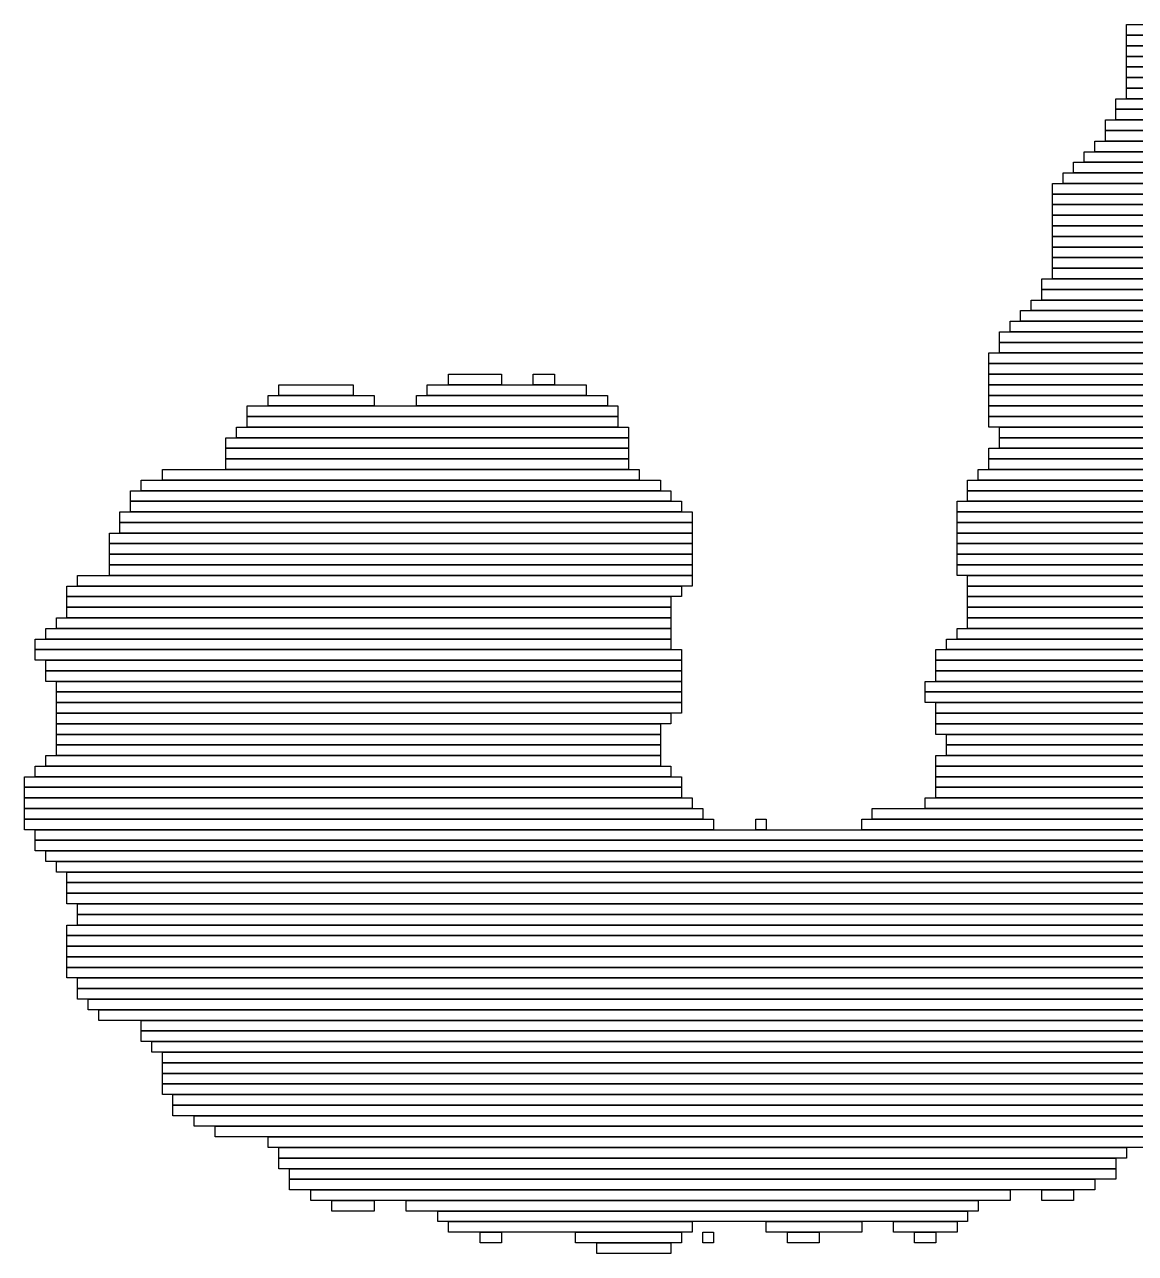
# Model space of a CAD drawing. Extents: x 95 to 861, y 112 to 960.
# Drawn here: x 97 to 201.8, y 113 to 229 of the extents above; entities that cross this region are included whole.
import ezdxf

# ---------------------------------------------------------------- set-up
doc = ezdxf.new("R2010")
doc.units = 0

msp = doc.modelspace()

# ---------------------------------------------------------------- linework, layer by layer
for p, q in [((201, 229), (323, 229)), ((201, 228), (201, 229)), ((323, 228), (201, 228)), ((201, 228), (323, 228)), ((201, 227), (201, 228)), ((323, 227), (201, 227)), ((201, 227), (324, 227)), ((201, 226), (201, 227)), ((324, 226), (201, 226)), ((201, 226), (325, 226)), ((201, 225), (201, 226)), ((325, 225), (201, 225)), ((201, 225), (325, 225)), ((201, 224), (201, 225)), ((325, 224), (201, 224)), ((201, 224), (324, 224)), ((201, 223), (201, 224)), ((324, 223), (201, 223)), ((201, 223), (324, 223)), ((201, 222), (201, 223)), ((200, 222), (324, 222)), ((200, 221), (200, 222)), ((324, 222), (201, 222)), ((324, 221), (200, 221)), ((200, 221), (324, 221)), ((200, 220), (200, 221)), ((199, 220), (324, 220)), ((199, 219), (199, 220)), ((324, 220), (200, 220)), ((324, 219), (199, 219)), ((199, 219), (324, 219)), ((199, 218), (199, 219)), ((197, 217), (324, 217)), ((197, 216), (197, 217)), ((198, 218), (324, 218)), ((198, 217), (198, 218)), ((324, 217), (198, 217)), ((324, 218), (199, 218)), ((196, 216), (266, 216)), ((196, 215), (196, 216)), ((324, 216), (197, 216)), ((195, 215), (262, 215)), ((195, 214), (195, 215)), ((266, 215), (196, 215)), ((194, 214), (258, 214)), ((194, 213), (194, 214)), ((262, 214), (195, 214)), ((258, 213), (194, 213)), ((194, 213), (275, 213)), ((194, 212), (194, 213)), ((275, 212), (194, 212)), ((194, 212), (277, 212)), ((194, 211), (194, 212)), ((277, 211), (194, 211)), ((194, 211), (278, 211)), ((194, 210), (194, 211)), ((278, 210), (194, 210)), ((194, 210), (285, 210)), ((194, 209), (194, 210)), ((285, 209), (194, 209)), ((194, 209), (286, 209)), ((194, 208), (194, 209)), ((286, 208), (194, 208)), ((194, 208), (287, 208)), ((194, 207), (194, 208)), ((287, 207), (194, 207)), ((194, 207), (288, 207)), ((194, 206), (194, 207)), ((288, 206), (194, 206)), ((194, 206), (289, 206)), ((194, 205), (194, 206)), ((193, 205), (289, 205)), ((193, 204), (193, 205)), ((289, 205), (194, 205)), ((192, 203), (290, 203)), ((192, 202), (192, 203)), ((289, 204), (193, 204)), ((193, 204), (290, 204)), ((193, 203), (193, 204)), ((290, 203), (193, 203)), ((191, 202), (290, 202)), ((191, 201), (191, 202)), ((290, 202), (192, 202)), ((190, 201), (292, 201)), ((190, 200), (190, 201)), ((290, 201), (191, 201)), ((189, 200), (294, 200)), ((189, 199), (189, 200)), ((292, 200), (190, 200)), ((294, 199), (189, 199)), ((189, 199), (295, 199)), ((189, 198), (189, 199)), ((188, 198), (296, 198)), ((188, 197), (188, 198)), ((295, 198), (189, 198)), ((296, 197), (188, 197)), ((188, 197), (296, 197)), ((188, 196), (188, 197)), ((121, 195), (128, 195)), ((121, 194), (121, 195)), ((128, 195), (128, 194)), ((135, 195), (150, 195)), ((135, 194), (135, 195)), ((137, 196), (142, 196)), ((137, 195), (137, 196)), ((142, 195), (137, 195)), ((142, 196), (142, 195)), ((145, 196), (147, 196)), ((145, 195), (145, 196)), ((147, 195), (145, 195)), ((147, 196), (147, 195)), ((150, 195), (150, 194)), ((296, 196), (188, 196)), ((188, 196), (297, 196)), ((188, 195), (188, 196)), ((297, 195), (188, 195)), ((188, 195), (297, 195)), ((188, 194), (188, 195)), ((120, 194), (130, 194)), ((120, 193), (120, 194)), ((128, 194), (121, 194)), ((130, 194), (130, 193)), ((134, 194), (152, 194)), ((134, 193), (134, 194)), ((150, 194), (135, 194)), ((152, 194), (152, 193)), ((297, 194), (188, 194)), ((188, 194), (297, 194)), ((188, 193), (188, 194)), ((118, 193), (153, 193)), ((118, 192), (118, 193)), ((130, 193), (120, 193)), ((152, 193), (134, 193)), ((153, 193), (153, 192)), ((297, 193), (188, 193)), ((188, 193), (297, 193)), ((188, 192), (188, 193)), ((153, 192), (118, 192)), ((118, 192), (153, 192)), ((118, 191), (118, 192)), ((153, 192), (153, 191)), ((297, 192), (188, 192)), ((188, 192), (297, 192)), ((188, 191), (188, 192)), ((117, 191), (154, 191)), ((117, 190), (117, 191)), ((153, 191), (118, 191)), ((154, 191), (154, 190)), ((297, 191), (188, 191)), ((189, 191), (297, 191)), ((189, 190), (189, 191)), ((116, 190), (154, 190)), ((116, 189), (116, 190)), ((154, 190), (117, 190)), ((154, 190), (154, 189)), ((297, 190), (189, 190)), ((189, 190), (297, 190)), ((189, 189), (189, 190)), ((154, 189), (116, 189)), ((116, 189), (154, 189)), ((116, 188), (116, 189)), ((154, 188), (116, 188)), ((116, 188), (154, 188)), ((116, 187), (116, 188)), ((154, 189), (154, 188)), ((154, 188), (154, 187)), ((188, 189), (297, 189)), ((188, 188), (188, 189)), ((297, 188), (188, 188)), ((188, 188), (297, 188)), ((188, 187), (188, 188)), ((297, 189), (189, 189)), ((110, 187), (155, 187)), ((110, 186), (110, 187)), ((154, 187), (116, 187)), ((155, 187), (155, 186)), ((187, 187), (298, 187)), ((187, 186), (187, 187)), ((297, 187), (188, 187)), ((108, 186), (157, 186)), ((108, 185), (108, 186)), ((155, 186), (110, 186)), ((157, 186), (157, 185)), ((186, 186), (299, 186)), ((186, 185), (186, 186)), ((298, 186), (187, 186)), ((107, 185), (158, 185)), ((107, 184), (107, 185)), ((157, 185), (108, 185)), ((158, 185), (158, 184)), ((299, 185), (186, 185)), ((186, 185), (299, 185)), ((186, 184), (186, 185)), ((158, 184), (107, 184)), ((107, 184), (159, 184)), ((107, 183), (107, 184)), ((159, 184), (159, 183)), ((185, 184), (300, 184)), ((185, 183), (185, 184)), ((299, 184), (186, 184)), ((106, 183), (160, 183)), ((106, 182), (106, 183)), ((159, 183), (107, 183)), ((160, 183), (160, 182)), ((300, 183), (185, 183)), ((185, 183), (300, 183)), ((185, 182), (185, 183)), ((105, 181), (160, 181)), ((105, 180), (105, 181)), ((160, 182), (106, 182)), ((106, 182), (160, 182)), ((106, 181), (106, 182)), ((160, 181), (106, 181)), ((160, 182), (160, 181)), ((160, 181), (160, 180)), ((300, 182), (185, 182)), ((185, 182), (300, 182)), ((185, 181), (185, 182)), ((300, 181), (185, 181)), ((185, 181), (300, 181)), ((185, 180), (185, 181)), ((160, 180), (105, 180)), ((105, 180), (160, 180)), ((105, 179), (105, 180)), ((160, 180), (160, 179)), ((300, 180), (185, 180)), ((185, 180), (300, 180)), ((185, 179), (185, 180)), ((160, 179), (105, 179)), ((105, 179), (160, 179)), ((105, 178), (105, 179)), ((160, 179), (160, 178)), ((300, 179), (185, 179)), ((185, 179), (299, 179)), ((185, 178), (185, 179)), ((160, 178), (105, 178)), ((105, 178), (160, 178)), ((105, 177), (105, 178)), ((160, 178), (160, 177)), ((299, 178), (185, 178)), ((185, 178), (299, 178)), ((185, 177), (185, 178)), ((102, 177), (160, 177)), ((102, 176), (102, 177)), ((160, 177), (105, 177)), ((160, 177), (160, 176)), ((299, 177), (185, 177)), ((186, 177), (298, 177)), ((186, 176), (186, 177)), ((101, 176), (159, 176)), ((101, 175), (101, 176)), ((160, 176), (102, 176)), ((159, 176), (159, 175)), ((298, 176), (186, 176)), ((186, 176), (297, 176)), ((186, 175), (186, 176)), ((159, 175), (101, 175)), ((101, 175), (158, 175)), ((101, 174), (101, 175)), ((158, 174), (101, 174)), ((101, 174), (158, 174)), ((101, 173), (101, 174)), ((158, 175), (158, 174)), ((158, 174), (158, 173)), ((297, 175), (186, 175)), ((186, 175), (297, 175)), ((186, 174), (186, 175)), ((297, 174), (186, 174)), ((186, 174), (298, 174)), ((186, 173), (186, 174)), ((100, 173), (158, 173)), ((100, 172), (100, 173)), ((158, 173), (101, 173)), ((158, 173), (158, 172)), ((298, 173), (186, 173)), ((186, 173), (298, 173)), ((186, 172), (186, 173)), ((99, 172), (158, 172)), ((99, 171), (99, 172)), ((158, 172), (100, 172)), ((158, 172), (158, 171)), ((185, 172), (298, 172)), ((185, 171), (185, 172)), ((298, 172), (186, 172)), ((98, 171), (158, 171)), ((98, 170), (98, 171)), ((158, 171), (99, 171)), ((158, 171), (158, 170)), ((184, 171), (298, 171)), ((184, 170), (184, 171)), ((298, 171), (185, 171)), ((158, 170), (98, 170)), ((98, 170), (159, 170)), ((98, 169), (98, 170)), ((159, 170), (159, 169)), ((183, 170), (298, 170)), ((183, 169), (183, 170)), ((298, 170), (184, 170)), ((159, 169), (98, 169)), ((99, 169), (159, 169)), ((99, 168), (99, 169)), ((159, 169), (159, 168)), ((298, 169), (183, 169)), ((183, 169), (298, 169)), ((183, 168), (183, 169)), ((159, 168), (99, 168)), ((99, 168), (159, 168)), ((99, 167), (99, 168)), ((159, 168), (159, 167)), ((298, 168), (183, 168)), ((183, 168), (298, 168)), ((183, 167), (183, 168)), ((159, 167), (99, 167)), ((100, 167), (159, 167)), ((100, 166), (100, 167)), ((159, 166), (100, 166)), ((100, 166), (159, 166)), ((100, 165), (100, 166)), ((159, 167), (159, 166)), ((159, 166), (159, 165)), ((182, 167), (298, 167)), ((182, 166), (182, 167)), ((298, 166), (182, 166)), ((182, 166), (297, 166)), ((182, 165), (182, 166)), ((298, 167), (183, 167)), ((159, 165), (100, 165)), ((100, 165), (159, 165)), ((100, 164), (100, 165)), ((159, 165), (159, 164)), ((297, 165), (182, 165)), ((183, 165), (297, 165)), ((183, 164), (183, 165)), ((159, 164), (100, 164)), ((100, 164), (158, 164)), ((100, 163), (100, 164)), ((158, 164), (158, 163)), ((297, 164), (183, 164)), ((183, 164), (296, 164)), ((183, 163), (183, 164)), ((158, 163), (100, 163)), ((100, 163), (157, 163)), ((100, 162), (100, 163)), ((157, 163), (157, 162)), ((296, 163), (183, 163)), ((183, 163), (294, 163)), ((183, 162), (183, 163)), ((157, 162), (100, 162)), ((100, 162), (157, 162)), ((100, 161), (100, 162)), ((157, 162), (157, 161)), ((294, 162), (183, 162)), ((184, 162), (293, 162)), ((184, 161), (184, 162)), ((157, 161), (100, 161)), ((100, 161), (157, 161)), ((100, 160), (100, 161)), ((157, 161), (157, 160)), ((293, 161), (184, 161)), ((184, 161), (293, 161)), ((184, 160), (184, 161)), ((98, 159), (158, 159)), ((98, 158), (98, 159)), ((99, 160), (157, 160)), ((99, 159), (99, 160)), ((157, 159), (99, 159)), ((157, 160), (100, 160)), ((157, 160), (157, 159)), ((158, 159), (158, 158)), ((183, 160), (293, 160)), ((183, 159), (183, 160)), ((293, 159), (183, 159)), ((183, 159), (293, 159)), ((183, 158), (183, 159)), ((293, 160), (184, 160)), ((97, 158), (159, 158)), ((97, 157), (97, 158)), ((158, 158), (98, 158)), ((159, 158), (159, 157)), ((293, 158), (183, 158)), ((183, 158), (293, 158)), ((183, 157), (183, 158)), ((159, 157), (97, 157)), ((97, 157), (159, 157)), ((97, 156), (97, 157)), ((159, 157), (159, 156)), ((293, 157), (183, 157)), ((183, 157), (293, 157)), ((183, 156), (183, 157)), ((159, 156), (97, 156)), ((97, 156), (160, 156)), ((97, 155), (97, 156)), ((160, 156), (160, 155)), ((182, 156), (293, 156)), ((182, 155), (182, 156)), ((293, 156), (183, 156)), ((160, 155), (97, 155)), ((97, 155), (161, 155)), ((97, 154), (97, 155)), ((161, 155), (161, 154)), ((177, 155), (292, 155)), ((177, 154), (177, 155)), ((293, 155), (182, 155)), ((161, 154), (97, 154)), ((97, 154), (162, 154)), ((97, 153), (97, 154)), ((162, 154), (162, 153)), ((166, 154), (167, 154)), ((166, 153), (166, 154)), ((167, 154), (167, 153)), ((176, 154), (292, 154)), ((176, 153), (176, 154)), ((292, 154), (177, 154)), ((162, 153), (97, 153)), ((98, 153), (291, 153)), ((98, 152), (98, 153)), ((291, 152), (98, 152)), ((98, 152), (290, 152)), ((98, 151), (98, 152)), ((167, 153), (166, 153)), ((292, 153), (176, 153)), ((290, 151), (98, 151)), ((99, 151), (286, 151)), ((99, 150), (99, 151)), ((286, 150), (99, 150)), ((100, 150), (286, 150)), ((100, 149), (100, 150)), ((286, 149), (100, 149)), ((101, 149), (285, 149)), ((101, 148), (101, 149)), ((285, 148), (101, 148)), ((101, 148), (285, 148)), ((101, 147), (101, 148)), ((285, 147), (101, 147)), ((101, 147), (284, 147)), ((101, 146), (101, 147)), ((284, 146), (101, 146)), ((102, 146), (284, 146)), ((102, 145), (102, 146)), ((284, 145), (102, 145)), ((102, 145), (283, 145)), ((102, 144), (102, 145)), ((101, 144), (281, 144)), ((101, 143), (101, 144)), ((283, 144), (102, 144)), ((281, 143), (101, 143)), ((101, 143), (278, 143)), ((101, 142), (101, 143)), ((278, 142), (101, 142)), ((101, 142), (288, 142)), ((101, 141), (101, 142)), ((288, 141), (101, 141)), ((101, 141), (289, 141)), ((101, 140), (101, 141)), ((289, 140), (101, 140)), ((101, 140), (290, 140)), ((101, 139), (101, 140)), ((290, 139), (101, 139)), ((102, 139), (299, 139)), ((102, 138), (102, 139)), ((299, 138), (102, 138)), ((102, 138), (300, 138)), ((102, 137), (102, 138)), ((300, 137), (102, 137)), ((103, 137), (301, 137)), ((103, 136), (103, 137)), ((301, 136), (103, 136)), ((104, 136), (303, 136)), ((104, 135), (104, 136)), ((303, 135), (104, 135)), ((108, 135), (305, 135)), ((108, 134), (108, 135)), ((305, 134), (108, 134)), ((108, 134), (306, 134)), ((108, 133), (108, 134)), ((306, 133), (108, 133)), ((109, 133), (307, 133)), ((109, 132), (109, 133)), ((307, 132), (109, 132)), ((110, 132), (307, 132)), ((110, 131), (110, 132)), ((307, 131), (110, 131)), ((110, 131), (308, 131)), ((110, 130), (110, 131)), ((308, 130), (110, 130)), ((110, 130), (308, 130)), ((110, 129), (110, 130)), ((308, 129), (110, 129)), ((110, 129), (308, 129)), ((110, 128), (110, 129)), ((308, 128), (110, 128)), ((111, 128), (308, 128)), ((111, 127), (111, 128)), ((308, 127), (111, 127)), ((111, 127), (308, 127)), ((111, 126), (111, 127)), ((308, 126), (111, 126)), ((113, 126), (308, 126)), ((113, 125), (113, 126)), ((308, 125), (113, 125)), ((115, 125), (205, 125)), ((115, 124), (115, 125)), ((205, 124), (115, 124)), ((120, 124), (204, 124)), ((120, 123), (120, 124)), ((204, 123), (120, 123)), ((121, 123), (201, 123)), ((121, 122), (121, 123)), ((201, 123), (201, 122)), ((201, 122), (121, 122)), ((121, 122), (200, 122)), ((121, 121), (121, 122)), ((200, 122), (200, 121)), ((200, 121), (121, 121)), ((122, 121), (200, 121)), ((122, 120), (122, 121)), ((200, 121), (200, 120)), ((200, 120), (122, 120)), ((122, 120), (198, 120)), ((122, 119), (122, 120)), ((198, 120), (198, 119)), ((198, 119), (122, 119)), ((124, 119), (190, 119)), ((124, 118), (124, 119)), ((190, 119), (190, 118)), ((193, 119), (196, 119)), ((193, 118), (193, 119)), ((196, 119), (196, 118)), ((190, 118), (124, 118)), ((126, 118), (130, 118)), ((126, 117), (126, 118)), ((130, 118), (130, 117)), ((133, 118), (187, 118)), ((133, 117), (133, 118)), ((187, 118), (187, 117)), ((196, 118), (193, 118)), ((130, 117), (126, 117)), ((187, 117), (133, 117)), ((136, 117), (186, 117)), ((136, 116), (136, 117)), ((186, 116), (136, 116)), ((137, 116), (160, 116)), ((137, 115), (137, 116)), ((160, 116), (160, 115)), ((167, 116), (176, 116)), ((167, 115), (167, 116)), ((176, 116), (176, 115)), ((179, 116), (185, 116)), ((179, 115), (179, 116)), ((185, 116), (185, 115)), ((186, 117), (186, 116)), ((160, 115), (137, 115)), ((140, 115), (142, 115)), ((140, 114), (140, 115)), ((142, 115), (142, 114)), ((149, 115), (159, 115)), ((149, 114), (149, 115)), ((159, 115), (159, 114)), ((161, 115), (162, 115)), ((161, 114), (161, 115)), ((162, 115), (162, 114)), ((176, 115), (167, 115)), ((169, 115), (172, 115)), ((169, 114), (169, 115)), ((172, 115), (172, 114)), ((185, 115), (179, 115)), ((181, 115), (183, 115)), ((181, 114), (181, 115)), ((183, 115), (183, 114)), ((142, 114), (140, 114)), ((159, 114), (149, 114)), ((151, 114), (158, 114)), ((151, 113), (151, 114)), ((158, 114), (158, 113)), ((162, 114), (161, 114)), ((172, 114), (169, 114)), ((183, 114), (181, 114)), ((158, 113), (151, 113))]:
    msp.add_line(p, q)

doc.saveas('drawing.dxf')
